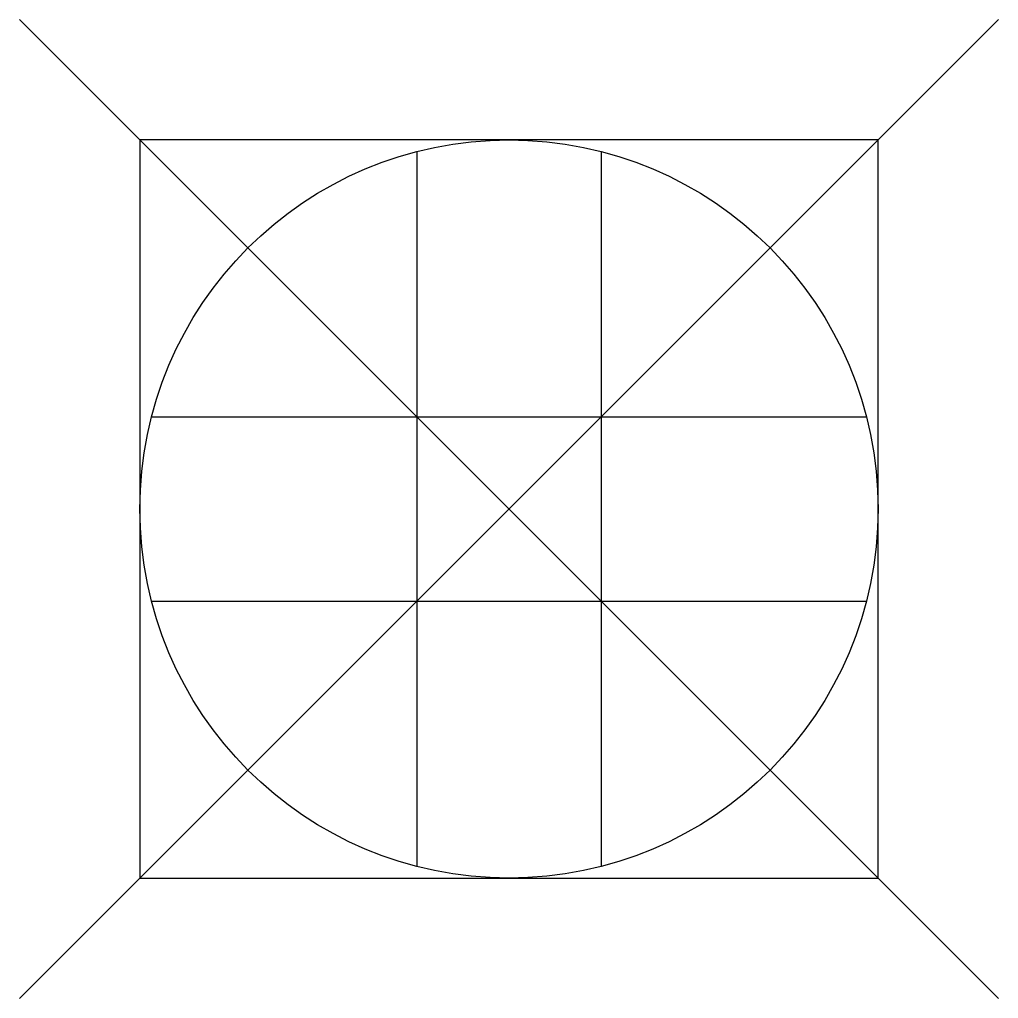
# Model space of a CAD drawing. Header units: metres. Extents: x -2.65 to 2.65, y -2.65 to 2.65.
import ezdxf

# ---------------------------------------------------------------- set-up
doc = ezdxf.new("R2010")
doc.units = ezdxf.units.M
doc.layers.get('0').update_dxf_attribs({"color": 150})

msp = doc.modelspace()

# ---------------------------------------------------------------- linework, layer by layer
for p, q in [((-0.5, 1.9365), (-0.5, -1.9365)), ((0.5, 1.9365), (0.5, -1.9365)), ((-1.9365, 0.5), (1.9365, 0.5)), ((-1.9365, -0.5), (1.9365, -0.5))]:
    msp.add_line(p, q)
at = {"flags": 128}
for points in [[(-2.6517, 2.6517), (2.6517, -2.6517)], [(2.6517, 2.6517), (-2.6517, -2.6517)]]:
    msp.add_lwpolyline(points, dxfattribs=at)
msp.add_lwpolyline([(-2, -2), (2, -2), (2, 2), (-2, 2)], close=True, dxfattribs=at)
msp.add_circle((0, 0), 2)

doc.saveas('drawing.dxf')
